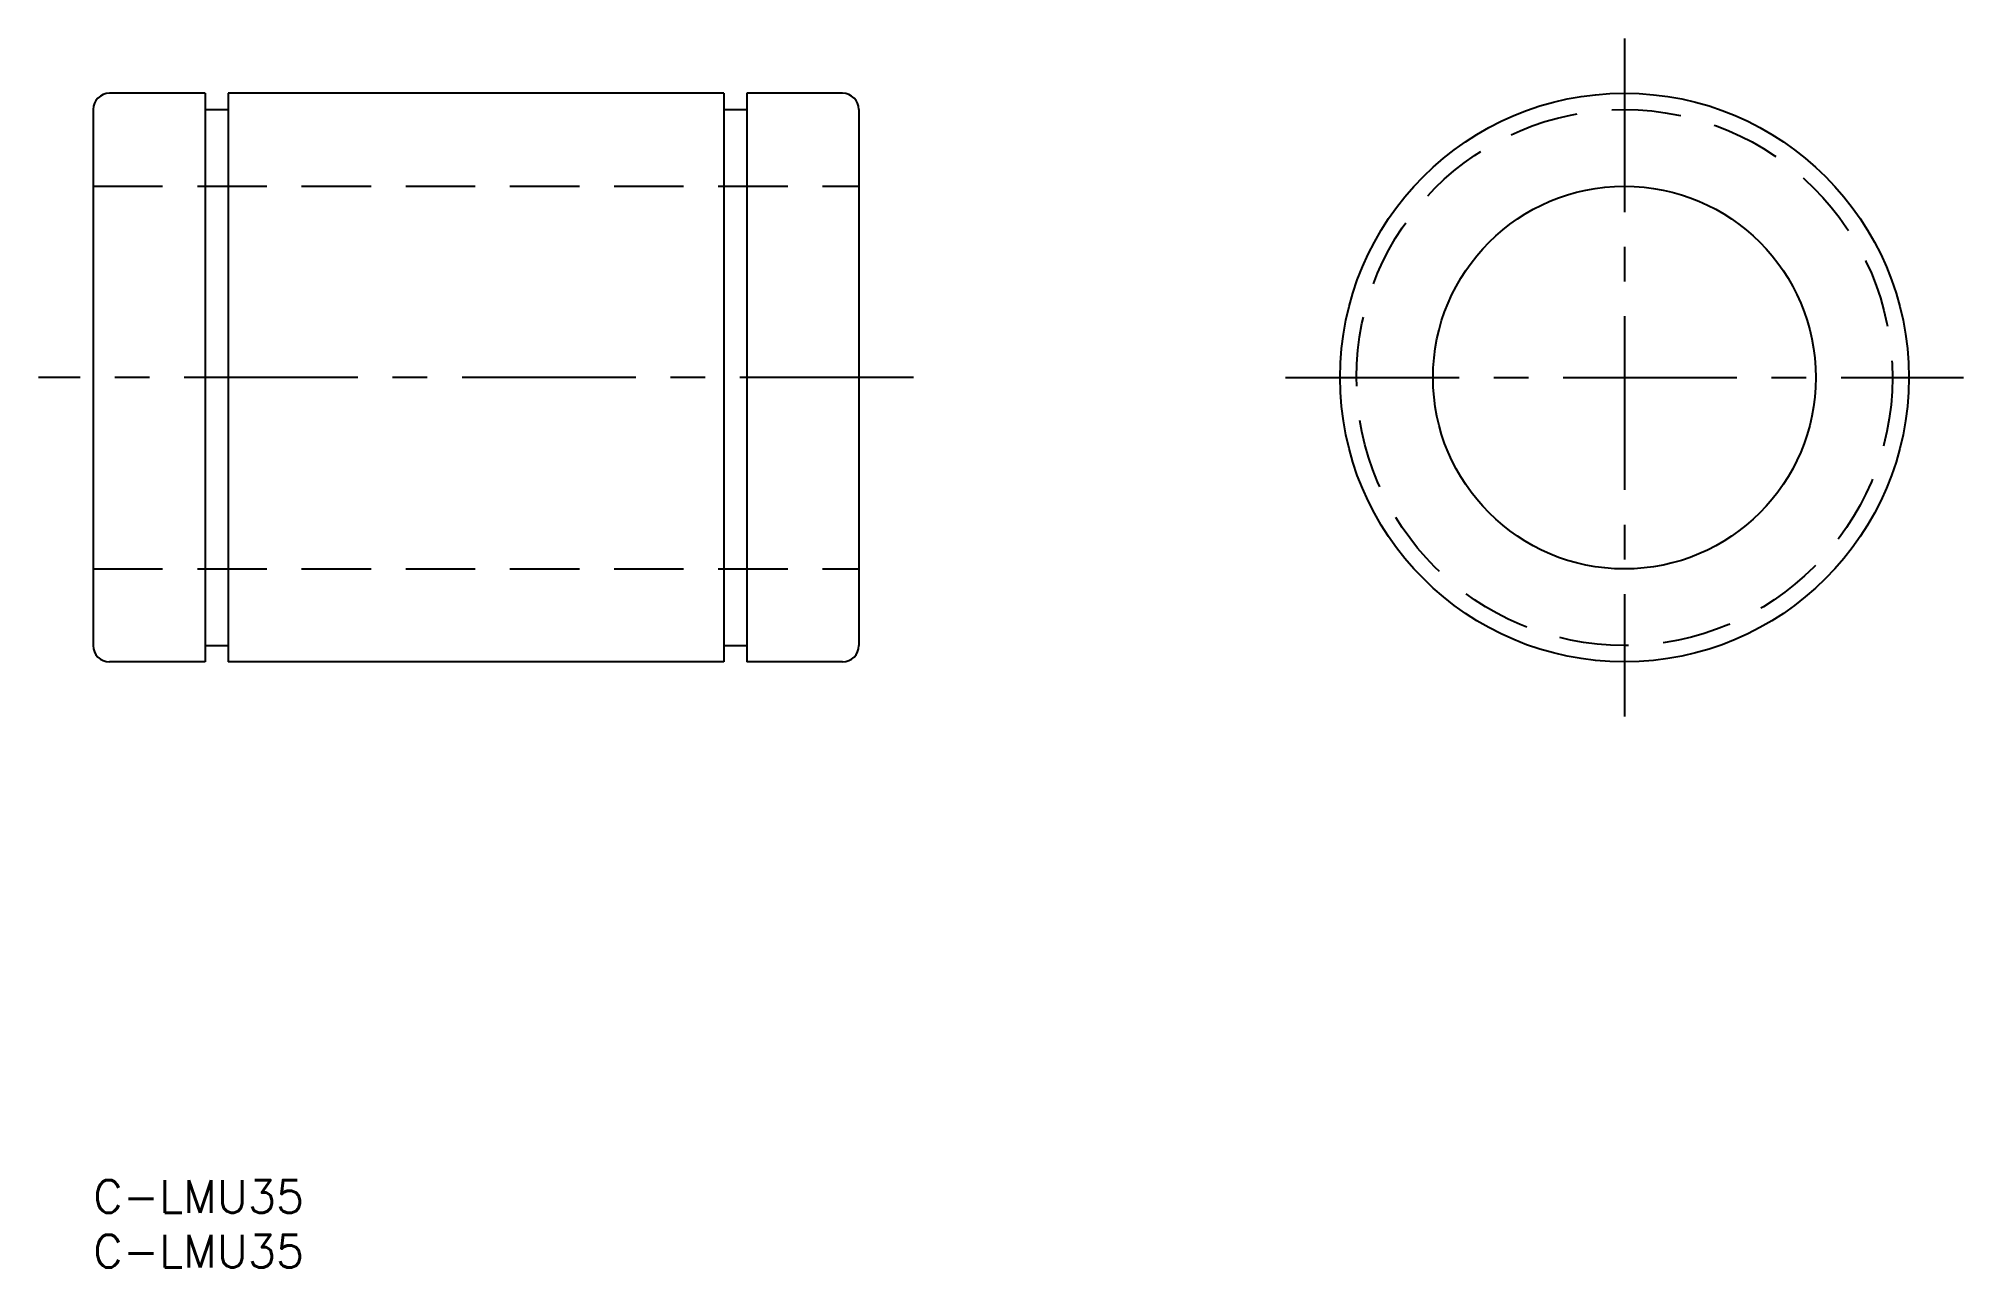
# Model space of a CAD drawing. Extents: x -5 to 171, y -8 to 104.
import ezdxf
from ezdxf.enums import TextEntityAlignment as Align

# ---------------------------------------------------------------- set-up
doc = ezdxf.new("R2010")
doc.units = 0
doc.header["$LTSCALE"] = 0.5
doc.linetypes.add('CENTER', pattern=[50.8, 31.75, -6.35, 6.35, -6.35])
doc.linetypes.add('DASHED', pattern=[19.05, 12.7, -6.35])
doc.layers.get('0').update_dxf_attribs({"linetype": 'CONTINUOUS'})
doc.layers.add('CENTER', color=1, linetype='CENTER')
doc.styles.get("Standard").update_dxf_attribs({"font": 'txt.shx', "height": 3, "bigfont": 'bigfont.shx'})

msp = doc.modelspace()

# ---------------------------------------------------------------- linework, layer by layer
at = {"color": 7, "linetype": 'CONTINUOUS'}
for p, q in [((10.25, 99.37), (1.5, 99.37)), ((10.25, 99.37), (10.25, 47.37)), ((57.65, 99.37), (12.35, 99.37)), ((12.35, 99.37), (12.35, 47.37)), ((57.65, 99.37), (57.65, 47.37)), ((68.5, 99.37), (59.75, 99.37)), ((59.75, 99.37), (59.75, 47.37)), ((0, 97.87), (0, 48.87)), ((10.25, 97.87), (12.35, 97.87)), ((57.65, 97.87), (59.75, 97.87)), ((70, 97.87), (70, 48.87)), ((10.25, 48.87), (12.35, 48.87)), ((57.65, 48.87), (59.75, 48.87)), ((10.25, 47.37), (1.5, 47.37)), ((57.65, 47.37), (12.35, 47.37)), ((68.5, 47.37), (59.75, 47.37))]:
    msp.add_line(p, q, dxfattribs=at)
at = {"color": 3, "linetype": 'DASHED'}
for p, q in [((0, 90.87), (70, 90.87)), ((0, 55.87), (70, 55.87))]:
    msp.add_line(p, q, dxfattribs=at)
at = {"color": 7, "linetype": 'CONTINUOUS'}
for radius in [26, 17.5]:
    msp.add_circle((140, 73.37), radius, dxfattribs=at)
at = {"color": 3, "linetype": 'DASHED'}
msp.add_circle((140, 73.37), 24.5, dxfattribs=at)
at = {"color": 7, "linetype": 'CONTINUOUS'}
for centre, start, end in [((1.5, 97.87), 90, 180), ((68.5, 97.87), 0, 90), ((1.5, 48.87), 180, 270), ((68.5, 48.87), 270, 0)]:
    msp.add_arc(centre, 1.5, start, end, dxfattribs=at)
at = {"layer": 'CENTER', "color": 1, "linetype": 'CENTER'}
for p, q in [((140, 104.37), (140, 42.37)), ((75, 73.37), (-5, 73.37)), ((109, 73.37), (171, 73.37))]:
    msp.add_line(p, q, dxfattribs=at)

# ---------------------------------------------------------------- texts
at = {"color": 7, "linetype": 'CONTINUOUS'}
for p in [(0, 0), (0, -5)]:
    msp.add_text('C-LMU35', height=3, dxfattribs=at).set_placement(p, align=Align.TOP_LEFT)

doc.saveas('drawing.dxf')
